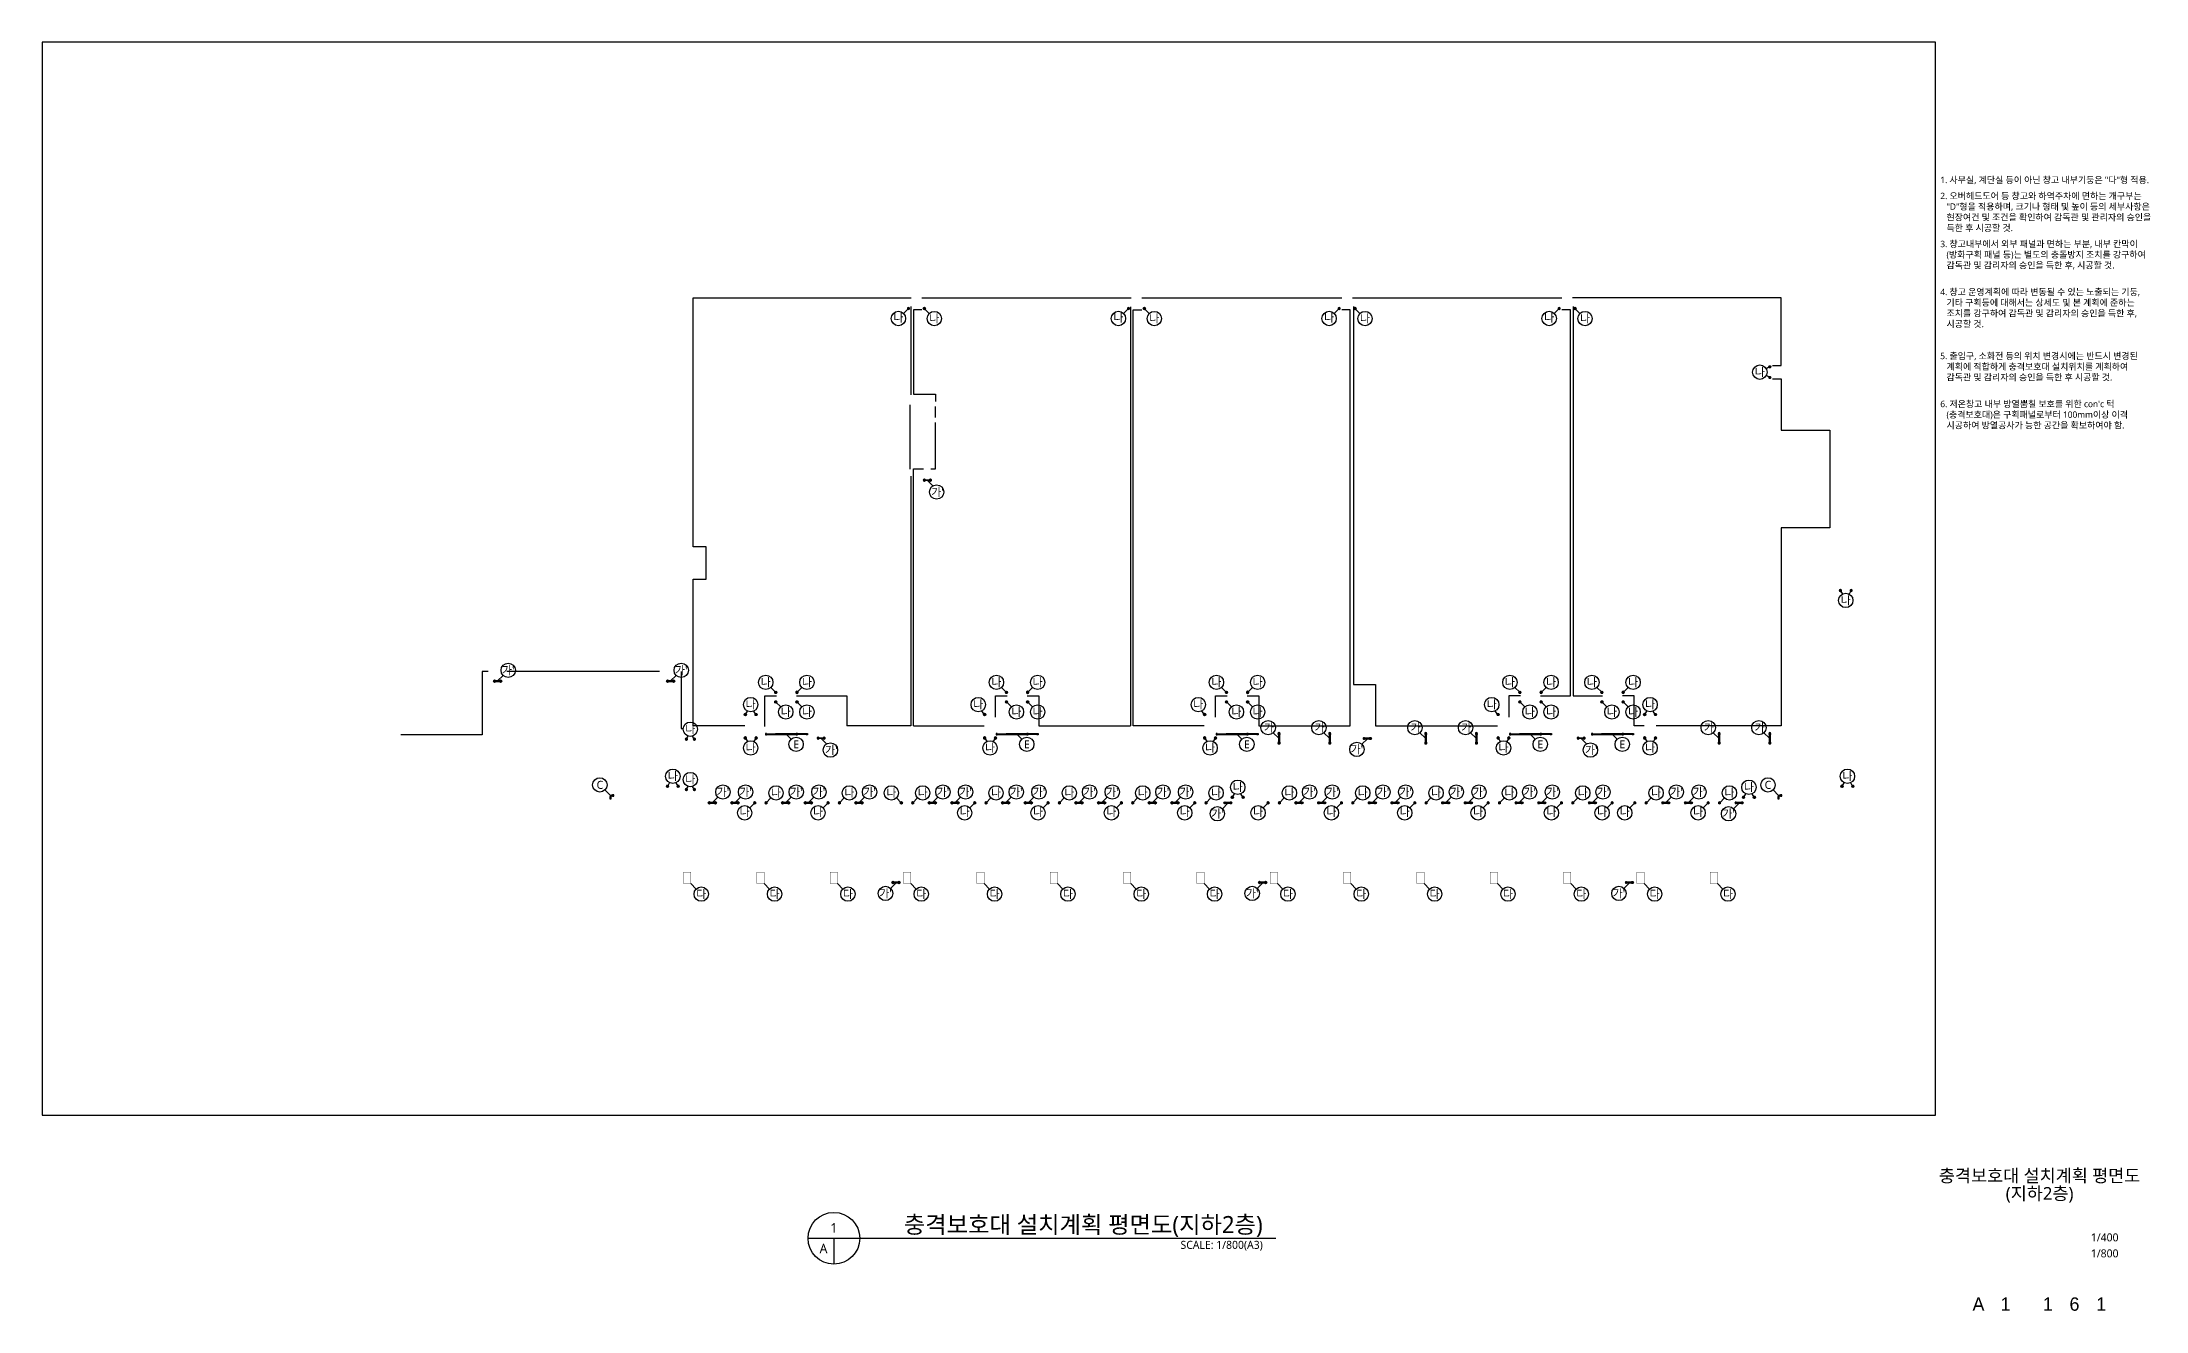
# Model space of a CAD drawing. Header units: millimetres. Extents: x 0 to 323546, y -1160640 to 197746.
# Drawn here: x 8000 to 323546, y 7443 to 197746 of the extents above; entities that cross this region are included whole.
import ezdxf
from ezdxf.enums import TextEntityAlignment as Align

# ---------------------------------------------------------------- set-up
doc = ezdxf.new("R2010")
doc.units = ezdxf.units.MM
doc.header["$LTSCALE"] = 1000
doc.header["$MEASUREMENT"] = 0
doc.linetypes.add('HIDDEN', pattern=[0.375, 0.25, -0.125])
doc.layers.get('0').update_dxf_attribs({"linetype": 'CONTINUOUS'})
doc.layers.get('Defpoints').update_dxf_attribs({"color": 171, "linetype": 'CONTINUOUS'})
for name, color, linetype in [('A-TEX', 3, 'CONTINUOUS'), ('CON', 2, 'CONTINUOUS'), ('FLA', 2, 'CONTINUOUS'), ('LEAD', 7, 'CONTINUOUS'), ('POST', 5, 'CONTINUOUS'), ('POST-Bolt', 254, 'CONTINUOUS'), ('POST-c', 254, 'CONTINUOUS'), ('SYM', 7, 'CONTINUOUS'), ('TEXT', 3, 'CONTINUOUS'), ('TEXT-TITLE', 6, 'CONTINUOUS'), ('TEXT-기입', 6, 'CONTINUOUS'), ('충격보호대', 6, 'HIDDEN'), ('충격보호대-1', 3, 'CONTINUOUS')]:
    doc.layers.add(name, color=color, linetype=linetype)
doc.styles.add('CGS', font='cgse', dxfattribs={"bigfont": 'cgs'})
doc.styles.add('나눔바른고딕', font='NanumBarunGothic.ttf')

# ---------------------------------------------------------------- blocks, each defined once
blk = doc.blocks.new('봉형 충격보호대')
at = {"layer": 'FLA'}
h = blk.add_hatch(color=252, dxfattribs=at)
edge = h.paths.add_edge_path()
edge.add_arc((-150, 0), 10, -90, 270)
h = blk.add_hatch(color=252, dxfattribs=at)
edge = h.paths.add_edge_path()
edge.add_arc((-106, 106), 10, -135, 225)
h = blk.add_hatch(color=252, dxfattribs=at)
edge = h.paths.add_edge_path()
edge.add_arc((0, 150), 10, -180, 180)
h = blk.add_hatch(color=252, dxfattribs=at)
edge = h.paths.add_edge_path()
edge.add_arc((106, 106), 10, -225, 135)
h = blk.add_hatch(color=252, dxfattribs=at)
edge = h.paths.add_edge_path()
edge.add_arc((150, 0), 10, 90, 450)
h = blk.add_hatch(color=252, dxfattribs=at)
edge = h.paths.add_edge_path()
edge.add_arc((-106, -106), 10, -45, 315)
h = blk.add_hatch(color=252, dxfattribs=at)
edge = h.paths.add_edge_path()
edge.add_arc((0, -150), 10, 0, 360)
h = blk.add_hatch(color=252, dxfattribs=at)
edge = h.paths.add_edge_path()
edge.add_arc((106, -106), 10, 45, 405)
at = {"layer": 'FLA', "color": 252}
for centre, radius in [((0, 0), 160), ((-150, 0), 10), ((-106, 106), 10), ((0, 150), 10), ((106, 106), 10), ((150, 0), 10), ((-106, -106), 10), ((0, -150), 10), ((106, -106), 10)]:
    blk.add_circle(centre, radius, dxfattribs=at)
at = {"layer": 'POST'}
for p, q in [((100, 0), (-100, 0)), ((0, -100), (0, 100))]:
    blk.add_line(p, q, dxfattribs=at)
blk.add_lwpolyline([(50, 100), (-100, 100), (-100, -100), (100, -100), (100, 100), (50, 100)], dxfattribs=at)
for start, end in [(0, 180), (180, 0)]:
    blk.add_arc((0, 0), 50, start, end, dxfattribs=at)
at = {"layer": 'POST-Bolt', "color": 252}
for p, q in [((-56, 70), (-85, 70)), ((-70, 84), (-70, 55)), ((55, 70), (84, 70)), ((70, 84), (70, 55)), ((-56, -70), (-85, -70)), ((-70, -85), (-70, -56)), ((55, -70), (84, -70)), ((70, -85), (70, -56))]:
    blk.add_line(p, q, dxfattribs=at)
for centre in [(-70, 70), (70, 70), (-70, -70), (70, -70)]:
    blk.add_circle(centre, 4.5, dxfattribs=at)
blk = doc.blocks.new('wra')
for p, q in [((2511, -2361), (2801, -1859)), ((4060, -2361), (3770, -1859))]:
    blk.add_line(p, q)
at = {"layer": 'LEAD'}
blk.add_circle((3285, -896), 1078, dxfattribs=at)
at = {"layer": 'POST', "rotation": 180}
for p in [(2475, -2396), (4095, -2396)]:
    blk.add_blockref('봉형 충격보호대', p, dxfattribs=at)
at = {"layer": 'A-TEX', "style": '나눔바른고딕'}
blk.add_text('나', height=1200, dxfattribs=at).set_placement((3285, -896), align=Align.MIDDLE_CENTER)
blk = doc.blocks.new('GFDGRSD')
blk.add_line((889672, 1041433), (888969, 1040730))
at = {"layer": 'LEAD'}
blk.add_circle((888207, 1039968), 1078, dxfattribs=at)
at = {"layer": 'POST'}
blk.add_blockref('봉형 충격보호대', (889707, 1041468), dxfattribs=at)
at = {"layer": 'A-TEX', "style": '나눔바른고딕'}
blk.add_text('나', height=1200, rotation=270, dxfattribs=at).set_placement((888207, 1039968), align=Align.MIDDLE_CENTER)
blk = doc.blocks.new('xfgdgfsd')
blk.add_line((909556, 937697), (910258, 938399))
at = {"layer": 'LEAD'}
blk.add_circle((911021, 939162), 1078, dxfattribs=at)
at = {"layer": 'POST', "rotation": 180}
blk.add_blockref('봉형 충격보호대', (909521, 937662), dxfattribs=at)
at = {"layer": 'A-TEX', "style": '나눔바른고딕'}
blk.add_text('나', height=1200, rotation=270, dxfattribs=at).set_placement((911021, 939162), align=Align.MIDDLE_CENTER)
blk = doc.blocks.new('sdfrseda')
blk.add_line((911246, 1022963), (911948, 1022260))
at = {"layer": 'LEAD'}
blk.add_circle((912711, 1021498), 1078, dxfattribs=at)
at = {"layer": 'POST', "xscale": -1}
blk.add_blockref('봉형 충격보호대', (911211, 1022998), dxfattribs=at)
at = {"layer": 'A-TEX', "style": '나눔바른고딕'}
blk.add_text('나', height=1200, rotation=270, dxfattribs=at).set_placement((912711, 1021498), align=Align.MIDDLE_CENTER)
blk = doc.blocks.new('GFDGRDZS')
at = {"layer": 'POST'}
for p, q in [((882243, 1061583), (882063, 1061583)), ((882063, 1061583), (882063, 1061403)), ((882063, 1061403), (882103, 1061403)), ((882103, 1061493), (882103, 1059992)), ((882203, 1061493), (882203, 1059992)), ((882203, 1061403), (882243, 1061403)), ((882243, 1061403), (882243, 1061583)), ((882063, 1059902), (882063, 1060082)), ((882063, 1060082), (882103, 1060082)), ((882103, 1059902), (882063, 1059902)), ((882103, 1059992), (882103, 1056873)), ((882203, 1060082), (882243, 1060082)), ((882203, 1056873), (882203, 1059992)), ((882243, 1059902), (882203, 1059902)), ((882243, 1060082), (882243, 1059902)), ((882103, 1056963), (882063, 1056963)), ((882063, 1056963), (882063, 1056783)), ((882063, 1056783), (882103, 1056783)), ((882063, 1055283), (882063, 1055463)), ((882063, 1055463), (882103, 1055463)), ((882243, 1055283), (882063, 1055283)), ((882103, 1055373), (882103, 1056873)), ((882243, 1056963), (882203, 1056963)), ((882203, 1055373), (882203, 1056873)), ((882203, 1056783), (882243, 1056783)), ((882203, 1055463), (882243, 1055463)), ((882243, 1056783), (882243, 1056963)), ((882243, 1055463), (882243, 1055283))]:
    blk.add_line(p, q, dxfattribs=at)
for centre, start, end in [((882153, 1061493), 0, 180), ((882153, 1061493), 180, 0), ((882153, 1059992), 0, 180), ((882153, 1059992), 180, 0), ((882153, 1056873), 0, 180), ((882153, 1056873), 180, 0), ((882153, 1055373), 0, 180), ((882153, 1055373), 180, 0)]:
    blk.add_arc(centre, 50, start, end, dxfattribs=at)
at = {"layer": 'POST-c'}
for p, q in [((882243, 1061493), (882063, 1061493)), ((882153, 1061583), (882153, 1055283)), ((882243, 1059992), (882063, 1059992)), ((882243, 1056873), (882063, 1056873)), ((882243, 1055373), (882063, 1055373))]:
    blk.add_line(p, q, dxfattribs=at)
blk = doc.blocks.new('GFDSGRDSF')
blk.add_line((884771, 1065258), (884068, 1064555))
at = {"layer": 'LEAD'}
blk.add_circle((883306, 1063793), 1078, dxfattribs=at)
at = {"layer": 'POST'}
blk.add_blockref('GFDGRDZS', (2668, 6825), dxfattribs=at)
at = {"layer": 'A-TEX', "style": '나눔바른고딕'}
blk.add_text('E', height=1200, rotation=270, dxfattribs=at).set_placement((883306, 1063793), align=Align.MIDDLE_CENTER)
blk = doc.blocks.new('gfdsgfrdsfsda')
at = {"layer": 'FLA'}
h = blk.add_hatch(color=252, dxfattribs=at)
edge = h.paths.add_edge_path()
edge.add_arc((875423, 1894708), 10, 450, 810, ccw=False)
h = blk.add_hatch(color=252, dxfattribs=at)
edge = h.paths.add_edge_path()
edge.add_arc((875467, 1894814), 10, 405, 765, ccw=False)
h = blk.add_hatch(color=252, dxfattribs=at)
edge = h.paths.add_edge_path()
edge.add_arc((875467, 1894602), 10, 495, 855, ccw=False)
h = blk.add_hatch(color=252, dxfattribs=at)
edge = h.paths.add_edge_path()
edge.add_arc((875573, 1894858), 10, 360, 720, ccw=False)
h = blk.add_hatch(color=252, dxfattribs=at)
edge = h.paths.add_edge_path()
edge.add_arc((875573, 1894558), 10, 180, 540, ccw=False)
h = blk.add_hatch(color=252, dxfattribs=at)
edge = h.paths.add_edge_path()
edge.add_arc((875679, 1894814), 10, 315, 675, ccw=False)
h = blk.add_hatch(color=252, dxfattribs=at)
edge = h.paths.add_edge_path()
edge.add_arc((875679, 1894602), 10, 225, 585, ccw=False)
h = blk.add_hatch(color=252, dxfattribs=at)
edge = h.paths.add_edge_path()
edge.add_arc((875723, 1894708), 10, 270, 630, ccw=False)
h = blk.add_hatch(color=252, dxfattribs=at)
edge = h.paths.add_edge_path()
edge.add_arc((876323, 1894708), 10, 450, 810, ccw=False)
h = blk.add_hatch(color=252, dxfattribs=at)
edge = h.paths.add_edge_path()
edge.add_arc((876367, 1894814), 10, 405, 765, ccw=False)
h = blk.add_hatch(color=252, dxfattribs=at)
edge = h.paths.add_edge_path()
edge.add_arc((876367, 1894602), 10, 495, 855, ccw=False)
h = blk.add_hatch(color=252, dxfattribs=at)
edge = h.paths.add_edge_path()
edge.add_arc((876473, 1894858), 10, 360, 720, ccw=False)
h = blk.add_hatch(color=252, dxfattribs=at)
edge = h.paths.add_edge_path()
edge.add_arc((876473, 1894558), 10, 180, 540, ccw=False)
h = blk.add_hatch(color=252, dxfattribs=at)
edge = h.paths.add_edge_path()
edge.add_arc((876579, 1894814), 10, 315, 675, ccw=False)
h = blk.add_hatch(color=252, dxfattribs=at)
edge = h.paths.add_edge_path()
edge.add_arc((876579, 1894602), 10, 225, 585, ccw=False)
h = blk.add_hatch(color=252, dxfattribs=at)
edge = h.paths.add_edge_path()
edge.add_arc((876623, 1894708), 10, 270, 630, ccw=False)
at = {"layer": 'FLA', "color": 252}
for centre, radius in [((875573, 1894708), 160), ((875423, 1894708), 10), ((875467, 1894814), 10), ((875467, 1894602), 10), ((875573, 1894858), 10), ((875573, 1894558), 10), ((875679, 1894814), 10), ((875679, 1894602), 10), ((875723, 1894708), 10), ((876473, 1894708), 160), ((876323, 1894708), 10), ((876367, 1894814), 10), ((876367, 1894602), 10), ((876473, 1894858), 10), ((876473, 1894558), 10), ((876579, 1894814), 10), ((876579, 1894602), 10), ((876623, 1894708), 10)]:
    blk.add_circle(centre, radius, dxfattribs=at)
at = {"layer": 'POST'}
for p, q in [((876473, 1894758), (875573, 1894758)), ((875573, 1894658), (876473, 1894658))]:
    blk.add_line(p, q, dxfattribs=at)
for points in [[(875673, 1894758), (875673, 1894808), (875473, 1894808), (875473, 1894608), (875673, 1894608), (875673, 1894658)], [(876373, 1894758), (876373, 1894808), (876573, 1894808), (876573, 1894608), (876373, 1894608), (876373, 1894658)]]:
    blk.add_lwpolyline(points, dxfattribs=at)
for centre, start, end in [((875573, 1894708), 90, 270), ((875573, 1894708), 270, 90), ((876473, 1894708), 90, 270), ((876473, 1894708), 270, 90)]:
    blk.add_arc(centre, 50, start, end, dxfattribs=at)
at = {"layer": 'POST-Bolt', "color": 252}
for p, q in [((875488, 1894778), (875517, 1894778)), ((875488, 1894638), (875517, 1894638)), ((875503, 1894763), (875503, 1894792)), ((875503, 1894652), (875503, 1894623)), ((875657, 1894778), (875628, 1894778)), ((875657, 1894638), (875628, 1894638)), ((875643, 1894763), (875643, 1894792)), ((875643, 1894652), (875643, 1894623)), ((876388, 1894778), (876417, 1894778)), ((876388, 1894638), (876417, 1894638)), ((876403, 1894763), (876403, 1894792)), ((876403, 1894652), (876403, 1894623)), ((876557, 1894778), (876528, 1894778)), ((876557, 1894638), (876528, 1894638)), ((876543, 1894763), (876543, 1894792)), ((876543, 1894652), (876543, 1894623))]:
    blk.add_line(p, q, dxfattribs=at)
for centre in [(875503, 1894778), (875503, 1894638), (875643, 1894778), (875643, 1894638), (876403, 1894778), (876403, 1894638), (876543, 1894778), (876543, 1894638)]:
    blk.add_circle(centre, 4.5, dxfattribs=at)
at = {"layer": 'POST-c'}
for p, q in [((876573, 1894708), (875473, 1894708)), ((875573, 1894608), (875573, 1894808)), ((876473, 1894608), (876473, 1894808))]:
    blk.add_line(p, q, dxfattribs=at)
blk = doc.blocks.new('fgsdgfrds')
at = {"layer": 'LEAD'}
blk.add_lwpolyline([(937780, 1892480), (936961, 1891661)], dxfattribs=at)
blk.add_circle((936198, 1890898), 1078, dxfattribs=at)
at = {"layer": 'POST', "rotation": 180}
blk.add_blockref('gfdsgfrdsfsda', (1813803, 3787238), dxfattribs=at)
at = {"layer": 'A-TEX', "style": '나눔바른고딕'}
blk.add_text("가'", height=1200, rotation=180, dxfattribs=at).set_placement((936198, 1890898), align=Align.MIDDLE_CENTER)
blk = doc.blocks.new('A$C4a5e4585')
at = {"layer": 'LEAD'}
blk.add_lwpolyline([(2660, 2697), (1840, 1877)], dxfattribs=at)
blk.add_circle((1078, 1115), 1078, dxfattribs=at)
at = {"layer": 'POST', "rotation": 180}
blk.add_blockref('gfdsgfrdsfsda', (878682, 1897455), dxfattribs=at)
at = {"layer": 'A-TEX', "style": '나눔바른고딕'}
blk.add_text("가'", height=1200, dxfattribs=at).set_placement((1078, 1115), align=Align.MIDDLE_CENTER)
blk = doc.blocks.new('SDFA')
at = {"layer": 'LEAD'}
blk.add_lwpolyline([(800, 0), (1619, -819)], dxfattribs=at)
blk.add_circle((2382, -1582), 1078, dxfattribs=at)
at = {"layer": '충격보호대', "ltscale": 0.8, "const_width": 50}
blk.add_lwpolyline([(-300, 1700), (800, 1700), (800, 0), (-300, 0)], close=True, dxfattribs=at)
at = {"layer": 'A-TEX', "style": '나눔바른고딕'}
blk.add_text('다', height=1200, dxfattribs=at).set_placement((2382, -1582), align=Align.MIDDLE_CENTER)
blk = doc.blocks.new('DSFAE')
blk.add_line((1221, 150), (518, -552))
at = {"layer": 'LEAD'}
blk.add_circle((-244, -1314), 1078, dxfattribs=at)
at = {"layer": 'POST', "xscale": -1, "rotation": 180}
blk.add_blockref('봉형 충격보호대', (1256, 178), dxfattribs=at)
at = {"layer": 'A-TEX', "style": '나눔바른고딕'}
blk.add_text('나', height=1200, dxfattribs=at).set_placement((-244, -1193), align=Align.MIDDLE_CENTER)
blk = doc.blocks.new('L형 충격보호대')
at = {"layer": 'POST'}
for p, q in [((-250, -200), (-250, 50)), ((-150, 50), (-150, -200)), ((200, 250), (-50, 250)), ((-50, 150), (200, 150))]:
    blk.add_line(p, q, dxfattribs=at)
for points in [[(100, 150), (100, 100), (300, 100), (300, 300), (100, 300), (100, 250)], [(-250, -100), (-300, -100), (-300, -300), (-100, -300), (-100, -100), (-150, -100)]]:
    blk.add_lwpolyline(points, dxfattribs=at)
for centre, radius, start, end in [((-50, 50), 200, 90, 180), ((-50, 50), 100, 90, 180), ((200, 200), 50, 90, 270), ((200, 200), 50, 270, 90), ((-200, -200), 50, 0, 180), ((-200, -200), 50, 180, 0)]:
    blk.add_arc(centre, radius, start, end, dxfattribs=at)
at = {"layer": 'POST-Bolt', "color": 252}
for p, q in [((116, 270), (145, 270)), ((116, 130), (145, 130)), ((130, 256), (130, 285)), ((130, 145), (130, 116)), ((285, 270), (256, 270)), ((285, 130), (256, 130)), ((270, 256), (270, 285)), ((270, 145), (270, 116)), ((-255, -130), (-284, -130)), ((-255, -270), (-284, -270)), ((-270, -115), (-270, -144)), ((-270, -284), (-270, -255)), ((-144, -130), (-115, -130)), ((-144, -270), (-115, -270)), ((-130, -115), (-130, -144)), ((-130, -284), (-130, -255))]:
    blk.add_line(p, q, dxfattribs=at)
for centre in [(130, 270), (130, 130), (270, 270), (270, 130), (-270, -130), (-270, -270), (-130, -130), (-130, -270)]:
    blk.add_circle(centre, 4.5, dxfattribs=at)
at = {"layer": 'POST-c'}
for p, q in [((-200, -300), (-200, 50)), ((-50, 200), (300, 200)), ((200, 300), (200, 100)), ((-100, -200), (-300, -200))]:
    blk.add_line(p, q, dxfattribs=at)
blk.add_arc((-50, 50), 150, 90, 180, dxfattribs=at)
blk = doc.blocks.new('SDFSDFSD')
at = {"layer": 'LEAD'}
blk.add_lwpolyline([(5204, 694), (4384, 1513)], dxfattribs=at)
blk.add_circle((3622, 2275), 1078, dxfattribs=at)
at = {"layer": 'POST'}
blk.add_blockref('L형 충격보호대', (5395, 502), dxfattribs=at)
at = {"layer": 'A-TEX', "style": '나눔바른고딕', "text_generation_flag": 4}
blk.add_text('C', height=1200, dxfattribs=at).set_placement((3622, 2275), align=Align.MIDDLE_CENTER)
blk = doc.blocks.new('sdfawwer')
for p, q in [((846, 1587), (1136, 1085)), ((2396, 1587), (2106, 1085))]:
    blk.add_line(p, q)
at = {"layer": 'LEAD'}
blk.add_circle((1621, 122), 1078, dxfattribs=at)
at = {"layer": 'POST', "extrusion": (0, 0, -1), "zscale": -1}
for p in [(-811, 1622), (-2431, 1622)]:
    blk.add_blockref('봉형 충격보호대', p, dxfattribs=at)
at = {"layer": 'A-TEX', "style": '나눔바른고딕'}
blk.add_text('나', height=1200, dxfattribs=at).set_placement((1621, 122), align=Align.MIDDLE_CENTER)
blk = doc.blocks.new('note')
at = {"layer": 'TEXT', "style": '나눔바른고딕'}
for s, p in [('1. 사무실, 계단실 등이 아닌 창고 내부기둥은 "다"형 적용.', (704, -1730)), ('2. 오버헤드도어 등 창고와 하역주차에 면하는 개구부는', (704, -4130)), ('"D"형을 적용하며, 크기나 형태 및 높이 등의 세부사항은', (1632, -5730)), ('득한 후 시공할 것.', (1632, -8930)), ('현장여건 및 조건을 확인하여 감독관 및 관리자의 승인을', (1632, -7330)), ('3. 창고내부에서 외부 패널과 면하는 부분, 내부 칸막이', (704, -11330)), ('(방화구획 패널 등)는 별도의 충돌방지 조치를 강구하여', (1632, -12930)), ('감독관 및 감리자의 승인을 득한 후, 시공할 것.', (1632, -14530)), ('4. 창고 운영계획에 따라 변동될 수 있는 노출되는 기둥,', (704, -18530)), ('조치를 강구하여 감독관 및 감리자의 승인을 득한 후,', (1632, -21730)), ('기타 구획등에 대해서는 상세도 및 본 계획에 준하는', (1632, -20130)), ('시공할 것.', (1632, -23330)), ('5. 출입구, 소화전 등의 위치 변경시에는 반드시 변경된', (704, -28130)), ('계획에 적합하게 충격보호대 설치위치를 계획하여', (1632, -29730)), ('감독관 및 감리자의 승인을 득한 후 시공할 것.', (1632, -31330)), ("6. 저온창고 내부 방열뿜칠 보호를 위한 con'c 턱", (704, -35330)), ('(충격보호대)은 구획패널로부터 100mm이상 이격', (1632, -36930)), ('시공하여 방열공사가 능한 공간을 확보하여야 함.', (1632, -38530))]:
    blk.add_text(s, height=960, dxfattribs=at).set_placement(p, align=Align.MIDDLE_LEFT)
blk = doc.blocks.new('충격보호대 가')
at = {"layer": 'FLA'}
h = blk.add_hatch(color=252, dxfattribs=at)
edge = h.paths.add_edge_path()
edge.add_arc((-150, 200), 10, 450, 810, ccw=False)
h = blk.add_hatch(color=252, dxfattribs=at)
edge = h.paths.add_edge_path()
edge.add_arc((-106, 306), 10, 405, 765, ccw=False)
h = blk.add_hatch(color=252, dxfattribs=at)
edge = h.paths.add_edge_path()
edge.add_arc((-106, 94), 10, 495, 855, ccw=False)
h = blk.add_hatch(color=252, dxfattribs=at)
edge = h.paths.add_edge_path()
edge.add_arc((0, 350), 10, 360, 720, ccw=False)
h = blk.add_hatch(color=252, dxfattribs=at)
edge = h.paths.add_edge_path()
edge.add_arc((0, 50), 10, 540, 900, ccw=False)
h = blk.add_hatch(color=252, dxfattribs=at)
edge = h.paths.add_edge_path()
edge.add_arc((106, 306), 10, 315, 675, ccw=False)
h = blk.add_hatch(color=252, dxfattribs=at)
edge = h.paths.add_edge_path()
edge.add_arc((106, 94), 10, 585, 945, ccw=False)
h = blk.add_hatch(color=252, dxfattribs=at)
edge = h.paths.add_edge_path()
edge.add_arc((150, 200), 10, 270, 630, ccw=False)
h = blk.add_hatch(color=252, dxfattribs=at)
edge = h.paths.add_edge_path()
edge.add_arc((-150, -1200), 10, 450, 810, ccw=False)
h = blk.add_hatch(color=252, dxfattribs=at)
edge = h.paths.add_edge_path()
edge.add_arc((-106, -1094), 10, 405, 765, ccw=False)
h = blk.add_hatch(color=252, dxfattribs=at)
edge = h.paths.add_edge_path()
edge.add_arc((-106, -1306), 10, 495, 855, ccw=False)
h = blk.add_hatch(color=252, dxfattribs=at)
edge = h.paths.add_edge_path()
edge.add_arc((0, -1050), 10, 360, 720, ccw=False)
h = blk.add_hatch(color=252, dxfattribs=at)
edge = h.paths.add_edge_path()
edge.add_arc((0, -1350), 10, 540, 900, ccw=False)
h = blk.add_hatch(color=252, dxfattribs=at)
edge = h.paths.add_edge_path()
edge.add_arc((106, -1094), 10, 315, 675, ccw=False)
h = blk.add_hatch(color=252, dxfattribs=at)
edge = h.paths.add_edge_path()
edge.add_arc((106, -1306), 10, 585, 945, ccw=False)
h = blk.add_hatch(color=252, dxfattribs=at)
edge = h.paths.add_edge_path()
edge.add_arc((150, -1200), 10, 270, 630, ccw=False)
at = {"layer": 'FLA', "color": 252}
for centre, radius in [((0, 200), 160), ((-150, 200), 10), ((-106, 306), 10), ((-106, 94), 10), ((0, 350), 10), ((0, 50), 10), ((106, 306), 10), ((106, 94), 10), ((150, 200), 10), ((0, -1200), 160), ((-150, -1200), 10), ((-106, -1094), 10), ((-106, -1306), 10), ((0, -1050), 10), ((0, -1350), 10), ((106, -1094), 10), ((106, -1306), 10), ((150, -1200), 10)]:
    blk.add_circle(centre, radius, dxfattribs=at)
at = {"layer": 'POST'}
for p, q in [((-50, 200), (-50, -1200)), ((50, -1200), (50, 200))]:
    blk.add_line(p, q, dxfattribs=at)
for points in [[(-50, 100), (-100, 100), (-100, 300), (100, 300), (100, 100), (50, 100)], [(-50, -1100), (-100, -1100), (-100, -1300), (100, -1300), (100, -1100), (50, -1100)]]:
    blk.add_lwpolyline(points, dxfattribs=at)
for centre, start, end in [((0, 200), 0, 180), ((0, 200), 180, 0), ((0, -1200), 0, 180), ((0, -1200), 180, 0)]:
    blk.add_arc(centre, 50, start, end, dxfattribs=at)
at = {"layer": 'POST-Bolt', "color": 252}
for p, q in [((-56, 270), (-85, 270)), ((-56, 130), (-85, 130)), ((-70, 284), (-70, 255)), ((-70, 115), (-70, 144)), ((55, 270), (84, 270)), ((55, 130), (84, 130)), ((70, 284), (70, 255)), ((70, 115), (70, 144)), ((-56, -1130), (-85, -1130)), ((-56, -1270), (-85, -1270)), ((-70, -1115), (-70, -1144)), ((-70, -1284), (-70, -1255)), ((55, -1130), (84, -1130)), ((55, -1270), (84, -1270)), ((70, -1115), (70, -1144)), ((70, -1284), (70, -1255))]:
    blk.add_line(p, q, dxfattribs=at)
for centre in [(-70, 270), (-70, 130), (70, 270), (70, 130), (-70, -1130), (-70, -1270), (70, -1130), (70, -1270)]:
    blk.add_circle(centre, 4.5, dxfattribs=at)
at = {"layer": 'POST-c'}
for p, q in [((100, 200), (-100, 200)), ((0, 300), (0, -1300)), ((100, -1200), (-100, -1200))]:
    blk.add_line(p, q, dxfattribs=at)
blk = doc.blocks.new('afawerawe')
at = {"layer": 'LEAD', "elevation": 0}
blk.add_lwpolyline([(-10850, -738), (-11669, 81)], dxfattribs=at)
at = {"layer": 'LEAD'}
blk.add_circle((-12432, 844, 0), 1078, dxfattribs=at)
at = {"layer": 'POST', "xscale": -1}
blk.add_blockref('충격보호대 가', (-10800, -238, 0), dxfattribs=at)
at = {"layer": 'A-TEX', "style": '나눔바른고딕'}
blk.add_text('가', height=1200, dxfattribs=at).set_placement((-12308, 844, 0), align=Align.MIDDLE_CENTER)
blk = doc.blocks.new('SFSDFSDF')
for p, q in [((4296, 1669), (3794, 1380)), ((4296, 120), (3794, 410))]:
    blk.add_line(p, q)
at = {"layer": 'LEAD'}
blk.add_circle((2831, 895), 1078, dxfattribs=at)
at = {"layer": 'POST', "rotation": 90}
for p in [(4331, 1705), (4331, 85)]:
    blk.add_blockref('봉형 충격보호대', p, dxfattribs=at)
at = {"layer": 'A-TEX', "style": '나눔바른고딕'}
blk.add_text('나', height=1200, dxfattribs=at).set_placement((2831, 895), align=Align.MIDDLE_CENTER)
blk = doc.blocks.new('ASRAWER')
for p, q in [((2207, -2210), (2458, -1777)), ((3337, -2210), (3086, -1777))]:
    blk.add_line(p, q)
at = {"layer": 'LEAD'}
blk.add_circle((2772, -745), 1078, dxfattribs=at)
at = {"layer": 'POST', "extrusion": (0, 0, -1), "zscale": -1}
for p in [(-2172, -2245), (-3372, -2245)]:
    blk.add_blockref('봉형 충격보호대', p, dxfattribs=at)
at = {"layer": 'A-TEX', "style": '나눔바른고딕'}
blk.add_text('나', height=1200, dxfattribs=at).set_placement((2772, -745), align=Align.MIDDLE_CENTER)
blk = doc.blocks.new('A$C6ff59030')
at = {"layer": 'LEAD'}
blk.add_lwpolyline([(210, 610), (1029, 1429)], dxfattribs=at)
blk.add_circle((1941, 2005), 1078, dxfattribs=at)
at = {"layer": 'POST', "xscale": -1, "rotation": 90}
blk.add_blockref('gfdsgfrdsfsda', (1894868, 876633), dxfattribs=at)
at = {"layer": 'A-TEX', "style": '나눔바른고딕'}
blk.add_text("가'", height=1200, rotation=90, dxfattribs=at).set_placement((1941, 2130), align=Align.MIDDLE_CENTER)
blk = doc.blocks.new('1313')
at = {"rotation": 270}
blk.add_blockref('A$C6ff59030', (3105713, 2256406), dxfattribs=at)

msp = doc.modelspace()

# ---------------------------------------------------------------- linework, layer by layer
for points in [[(149250.28, 96986.56), (148940.11, 97438.31)], [(182250.28, 96986.56), (181940.11, 97438.31)], [(226262.78, 96986.56), (225952.61, 97438.31)]]:
    msp.add_lwpolyline(points)
at = {"layer": 'Defpoints', "ltscale": 10000}
msp.add_lwpolyline([(292000, 197745.94), (8000, 197745.94), (8000, 36778.09), (292000, 36778.09)], close=True, dxfattribs=at)
at = {"layer": 'LEAD'}
for centre in [(148416.56, 98380.53), (181416.56, 98380.53), (225429.06, 98380.53)]:
    msp.add_circle(centre, 1077.91, dxfattribs=at)
at = {"layer": 'SYM'}
for p, q in [((122877.9, 18339.58), (193028.17, 18339.58)), ((126756.69, 18339.58), (126756.69, 14460.79))]:
    msp.add_line(p, q, dxfattribs=at)
msp.add_circle((126756.69, 18339.58), 3878.79, dxfattribs=at)
at = {"layer": '충격보호대-1', "ltscale": 10000}
for p, q in [((138280.1, 158090.53), (138280.1, 144840.53)), ((139930.1, 159390.53), (171330.1, 159390.53)), ((171230.1, 158040.53), (171230.1, 95190.53)), ((172930.1, 159390.53), (202930.1, 159390.53)), ((204530.1, 159390.53), (235930.1, 159390.53)), ((237630.1, 158090.53), (237630.1, 99690.53)), ((268830.1, 139553.03), (276155.1, 139553.03)), ((276155.1, 139553.03), (276155.1, 124890.53)), ((138280.1, 132640.58), (138280.1, 95190.53)), ((276155.1, 124890.53), (268830.1, 124890.53)), ((268830.1, 124890.53), (268830.1, 95190.53)), ((74930.1, 103340.67), (74030.1, 103340.67)), ((74030.1, 103340.67), (74030.1, 93840.67)), ((103830.1, 103340.67), (103830.1, 94790.53)), ((232742.6, 99690.53), (237230.1, 99690.53)), ((237630.1, 99690.53), (242042.6, 99690.53)), ((103830.1, 94790.53), (104180.1, 94790.53)), ((138280.1, 95190.53), (128705.1, 95190.53)), ((138680.1, 95190.53), (149280.1, 95190.53)), ((182280.1, 95190.53), (171630.1, 95190.53)), ((268830.1, 95190.53), (250080.1, 95190.53)), ((74030.1, 93840.67), (61803.09, 93840.67))]:
    msp.add_line(p, q, dxfattribs=at)
for points in [[(113380.1, 95190.53), (105630.1, 95190.53), (105630.1, 117190.53), (107580.1, 117190.53), (107580.1, 122031.98), (105630.1, 122031.98), (105630.1, 159390.53), (138330.1, 159390.53)], [(204680.1, 158090.53), (204680.1, 101390.53), (207980.1, 101390.53), (207980.1, 95190.53), (226292.6, 95190.53)], [(267530.1, 149240.53), (268830.1, 149240.53), (268830.1, 159390.53), (237530.1, 159390.53)], [(139930.1, 157590.53), (138680.1, 157590.53), (138680.1, 144940.53), (141980.1, 144940.53), (141980.1, 143828.03)], [(171630.1, 95190.53), (171630.1, 157590.53), (172930.1, 157590.53)], [(188730.1, 99690.53), (190480.1, 99690.53), (190480.1, 95190.53), (204180.1, 95190.53), (204180.1, 157590.53), (202930.1, 157590.53)], [(237230.1, 99690.53), (237230.1, 157590.53), (235930.1, 157590.53)], [(267530.1, 147240.53), (268830.1, 147240.53), (268830.1, 139553.03)], [(138180.1, 133690.58), (138180.1, 143315.53)], [(141980.1, 141428.03), (141980.1, 143078.03)], [(141280.1, 133740.53), (141980.1, 133740.53), (141980.1, 140678.03)], [(138680.1, 95190.53), (138680.1, 133740.53), (140180.1, 133740.53)], [(100580.1, 103340.67), (77730.1, 103340.67)], [(116380.1, 95090.53), (116380.1, 99690.53), (118130.1, 99690.53)], [(121130.1, 99690.53), (128705.1, 99690.53), (128705.1, 95190.53)], [(150980.1, 96490.53), (150980.1, 99690.53), (152730.1, 99690.53)], [(155730.1, 99690.53), (157480.1, 99690.53), (157480.1, 95190.53), (171230.1, 95190.53)], [(183980.1, 96490.53), (183980.1, 99690.53), (185730.1, 99690.53)], [(229742.6, 99690.53), (227992.6, 99690.53), (227992.6, 96490.53)], [(248280.1, 95190.53), (246792.6, 95190.53), (246792.6, 99689.77), (245043.35, 99703.02)]]:
    msp.add_lwpolyline(points, dxfattribs=at)

# ---------------------------------------------------------------- block references
for name, p in [('note', (292000, 178800)), ('DSFAE', (136684.16, 157603)), ('DSFAE', (169684.16, 157603)), ('DSFAE', (201284.16, 157603)), ('DSFAE', (234284.16, 157603)), ('SFSDFSDF', (262809.19, 147345.86)), ('1313', (-2965542.94, -2124205.41)), ('sdfawwer', (276909.24, 113878.16)), ('wra', (110994.64, 99276.95)), ('wra', (245894.64, 99276.95)), ('ASRAWER', (102458.2, 95436.02)), ('sdfawwer', (112659.24, 91758.16)), ('1313', (-2981480.94, -2162905.41)), ('sdfawwer', (148559.24, 91758.16)), ('sdfawwer', (181559.24, 91758.16)), ('A$C4a5e4585', (204120.59, 90543.85)), ('sdfawwer', (225571.74, 91758.16)), ('1313', (-2867492.94, -2162905.41)), ('sdfawwer', (247559.24, 91758.16)), ('wra', (99319.64, 88526.95)), ('wra', (275494.64, 88526.95)), ('SDFSDFSD', (88035.17, 84063.23)), ('ASRAWER', (102458.2, 87886.02)), ('wra', (184044.64, 86876.95)), ('wra', (260719.64, 86876.95)), ('SDFSDFSD', (263235.17, 84063.23)), ('DSFAE', (113624.16, 83459)), ('DSFAE', (124624.16, 83459)), ('DSFAE', (146624.16, 83459)), ('DSFAE', (157624.16, 83459)), ('DSFAE', (168624.16, 83459)), ('DSFAE', (179624.16, 83459)), ('A$C4a5e4585', (183195.59, 80893.85)), ('DSFAE', (190624.16, 83459)), ('DSFAE', (201624.16, 83459)), ('DSFAE', (212624.16, 83459)), ('DSFAE', (223624.16, 83459)), ('DSFAE', (234624.16, 83459)), ('DSFAE', (242224.16, 83463)), ('DSFAE', (245624.16, 83459)), ('DSFAE', (256624.16, 83459)), ('A$C4a5e4585', (259870.59, 80893.85)), ('SDFA', (104480.1, 71540.53)), ('SDFA', (115480.1, 71540.53)), ('SDFA', (126480.1, 71540.53)), ('SDFA', (137480.1, 71540.53)), ('SDFA', (148480.1, 71540.53)), ('SDFA', (159480.1, 71540.53)), ('SDFA', (170480.1, 71540.53)), ('SDFA', (181480.1, 71540.53)), ('SDFA', (192480.1, 71540.53)), ('SDFA', (203480.1, 71540.53)), ('SDFA', (214480.1, 71540.53)), ('SDFA', (225480.1, 71540.53)), ('SDFA', (236480.1, 71540.53)), ('SDFA', (247480.1, 71540.53)), ('SDFA', (258480.1, 71540.53)), ('A$C4a5e4585', (133420.59, 68943.85)), ('A$C4a5e4585', (188420.59, 68943.85)), ('A$C4a5e4585', (243420.59, 68943.85))]:
    msp.add_blockref(name, p)
for name, p, rotation in [('GFDGRSD', (1181787.99, -731926.47), 90), ('GFDGRSD', (1214787.99, -731926.47), 90), ('GFDGRSD', (1246387.99, -731926.47), 90), ('GFDGRSD', (1279387.99, -731926.47), 90), ('fgsdgfrds', (1014109.17, 1994420.67), 180), ('fgsdgfrds', (1040059.17, 1994420.67), 180), ('xfgdgfsd', (1055701.69, -809305.15), 90), ('sdfrseda', (1144217.99, -810995.15), 90), ('xfgdgfsd', (1090301.69, -809305.15), 90), ('sdfrseda', (1178817.99, -810995.15), 90), ('xfgdgfsd', (1123301.69, -809305.15), 90), ('sdfrseda', (1211817.99, -810995.15), 90), ('xfgdgfsd', (1167314.19, -809305.15), 90), ('sdfrseda', (1255830.49, -810995.15), 90), ('xfgdgfsd', (1179614.19, -809305.15), 90), ('sdfrseda', (1268130.49, -810995.15), 90), ('GFDGRSD', (1159507.99, -790935.36), 90), ('GFDGRSD', (1162687.99, -790935.36), 90), ('GFDGRSD', (1194107.99, -790935.36), 90), ('GFDGRSD', (1197287.99, -790935.36), 90), ('GFDGRSD', (1227107.99, -790935.36), 90), ('GFDGRSD', (1230287.99, -790935.36), 90), ('GFDGRSD', (1271120.49, -790935.36), 90), ('GFDGRSD', (1274300.49, -790935.36), 90), ('GFDGRSD', (1283420.49, -790935.36), 90), ('GFDGRSD', (1286600.49, -790935.36), 90), ('GFDSGRDSF', (1184887.99, -790880.15), 90), ('GFDSGRDSF', (1219487.99, -790880.15), 90), ('GFDSGRDSF', (1252487.99, -790880.15), 90), ('GFDSGRDSF', (1296500.49, -790880.15), 90), ('GFDSGRDSF', (1308800.49, -790880.15), 90), ('fgsdgfrds', (1046310.1, 1976170.53), 180), ('fgsdgfrds', (1049710.1, 1976170.53), 180), ('sdfrseda', (1139577.99, -827574.15), 90), ('fgsdgfrds', (1057310.1, 1976170.53), 180), ('fgsdgfrds', (1060710.1, 1976170.53), 180), ('sdfrseda', (1150577.99, -827574.15), 90), ('fgsdgfrds', (1068310.1, 1976170.53), 180), ('xfgdgfsd', (1074541.69, -825884.15), 90), ('sdfrseda', (1161577.99, -827574.15), 90), ('fgsdgfrds', (1079310.1, 1976170.53), 180), ('fgsdgfrds', (1082710.1, 1976170.53), 180), ('sdfrseda', (1172577.99, -827574.15), 90), ('fgsdgfrds', (1090310.1, 1976170.53), 180), ('fgsdgfrds', (1093710.1, 1976170.53), 180), ('sdfrseda', (1183577.99, -827574.15), 90), ('fgsdgfrds', (1101310.1, 1976170.53), 180), ('fgsdgfrds', (1104710.1, 1976170.53), 180), ('sdfrseda', (1194577.99, -827574.15), 90), ('fgsdgfrds', (1112310.1, 1976170.53), 180), ('fgsdgfrds', (1115710.1, 1976170.53), 180), ('sdfrseda', (1205577.99, -827574.15), 90), ('sdfrseda', (1216577.99, -827574.15), 90), ('fgsdgfrds', (1134310.1, 1976170.53), 180), ('fgsdgfrds', (1137710.1, 1976170.53), 180), ('sdfrseda', (1227577.99, -827574.15), 90), ('fgsdgfrds', (1145310.1, 1976170.53), 180), ('fgsdgfrds', (1148710.1, 1976170.53), 180), ('sdfrseda', (1238577.99, -827574.15), 90), ('fgsdgfrds', (1156310.1, 1976170.53), 180), ('fgsdgfrds', (1159710.1, 1976170.53), 180), ('sdfrseda', (1249577.99, -827574.15), 90), ('fgsdgfrds', (1167310.1, 1976170.53), 180), ('fgsdgfrds', (1170710.1, 1976170.53), 180), ('sdfrseda', (1260577.99, -827574.15), 90), ('fgsdgfrds', (1178310.1, 1976170.53), 180), ('sdfrseda', (1271577.99, -827574.15), 90), ('fgsdgfrds', (1189310.1, 1976170.53), 180), ('fgsdgfrds', (1192710.1, 1976170.53), 180), ('sdfrseda', (1282577.99, -827574.15), 90)]:
    msp.add_blockref(name, p, dxfattribs=dict(rotation=rotation))
at = {"layer": 'CON'}
for p in [(204330.1, 94070.61), (211930.1, 94070.61), (226330.1, 94070.61), (233930.1, 94070.61), (270330.1, 94070.61), (277930.1, 94070.61)]:
    msp.add_blockref('afawerawe', p, dxfattribs=at)
at = {"layer": 'POST', "rotation": 180}
for p in [(149370.1, 96880.53), (182370.1, 96880.53), (226382.6, 96880.53)]:
    msp.add_blockref('봉형 충격보호대', p, dxfattribs=at)

# ---------------------------------------------------------------- texts
at = {"layer": 'A-TEX', "style": '나눔바른고딕'}
for p in [(148416.56, 98380.53), (181416.56, 98380.53), (225429.06, 98380.53)]:
    msp.add_text('나', height=1200, dxfattribs=at).set_placement(p, align=Align.MIDDLE_CENTER)
at = {"layer": 'TEXT', "style": '나눔바른고딕'}
for s, p in [('1', (126756.69, 19891.1)), ('A', (125205.17, 16788.07))]:
    msp.add_text(s, height=1440, dxfattribs=at).set_placement(p, align=Align.MIDDLE)
msp.add_text('충격보호대 설치계획 평면도(지하2층)', height=2560, dxfattribs=at).set_placement((137247.72, 19115.34))
msp.add_text('SCALE: 1/800(A3)', height=1200, dxfattribs=at).set_placement((191094.16, 17951.7), align=Align.TOP_RIGHT)
at = {"layer": 'TEXT-TITLE', "style": '나눔바른고딕'}
for s, p in [('충격보호대 설치계획 평면도', (307600, 27733.33)), ('(지하2층)', (307600, 25066.67))]:
    msp.add_text(s, height=1920, dxfattribs=at).set_placement(p, align=Align.MIDDLE_CENTER)
at = {"layer": 'TEXT-기입', "style": '나눔바른고딕'}
for s, p in [('1/400', (315281.5, 17511.51)), ('1/800', (315281.5, 15111.51))]:
    msp.add_text(s, height=1200, dxfattribs=at).set_placement(p, align=Align.BOTTOM_LEFT)
at = {"layer": 'TEXT-기입', "style": 'CGS'}
for s, p in [('A', (298431.05, 8471.51)), ('1', (302481.31, 8471.51)), ('1', (308831.05, 8471.51)), ('6', (312831.05, 8471.51)), ('1', (316831.05, 8471.51))]:
    msp.add_text(s, height=2000, dxfattribs=at).set_placement(p, align=Align.MIDDLE_CENTER)

doc.saveas('drawing.dxf')
